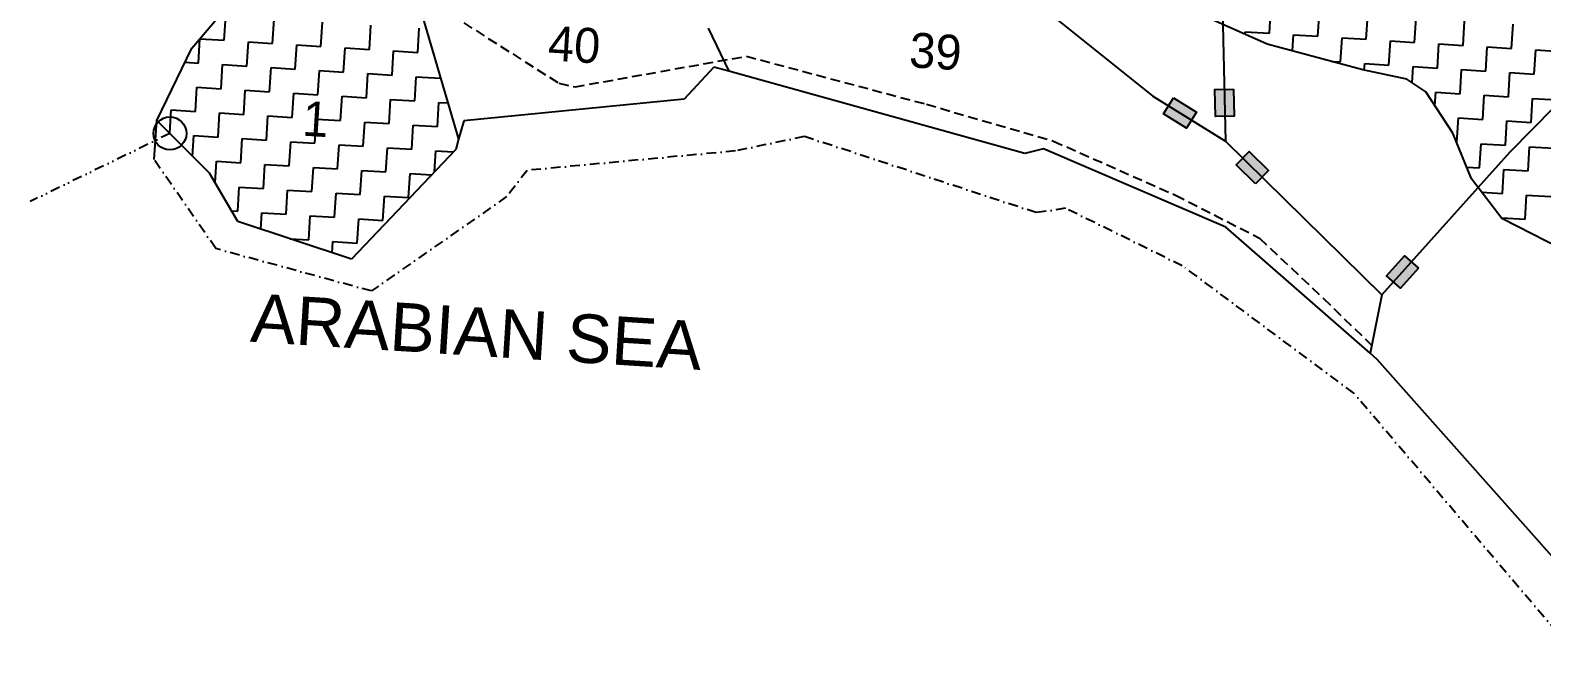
# Model space of a CAD drawing. Header units: metres. Extents: x 283327 to 285518, y 2014808 to 2017186.
# Drawn here: x 283327 to 284109, y 2015453 to 2015779 of the extents above; entities that cross this region are included whole.
import ezdxf
from ezdxf.enums import TextEntityAlignment as Align

# ---------------------------------------------------------------- set-up
doc = ezdxf.new("R2010")
doc.units = ezdxf.units.M
doc.header["$MEASUREMENT"] = 0
for name, pattern in [('DASHDOT', [1, 0.5, -0.25, 0, -0.25]), ('DASHED', [0.75, 0.5, -0.25]), ('DIVIDE', [1.25, 0.5, -0.25, 0, -0.25, 0, -0.25])]:
    doc.linetypes.add(name, pattern=pattern)
for name, color, linetype in [('LINE_FOOTPATH', 1, 'DASHED'), ('OFF', 1, 'Continuous'), ('POLY_HATCH', 12, 'Continuous'), ('POLY_PARCEL', 6, 'Continuous'), ('POLY_WATER', 4, 'Continuous'), ('TEXT_MAPOUT', 7, 'Continuous'), ('TEXT_PARCEL', 7, 'Continuous'), ('V_BOUND_LINE', 7, 'Continuous'), ('V_BOUND_STREAM_LINE', 7, 'DASHDOT'), ('V_DIVIDE_LINE', 7, 'DIVIDE')]:
    doc.layers.add(name, color=color, linetype=linetype)
doc.styles.get("Standard").update_dxf_attribs({"font": 'arial.ttf'})
doc.styles.add('TEXT_MAP', font='', dxfattribs={"height": 2.5})
doc.styles.get('TEXT_MAP').set_extended_font_data('Kruti Dev 050')

msp = doc.modelspace()

# ---------------------------------------------------------------- hatches: boundary and pattern name
for points in [[(283939.91, 2015734.77), (283949.56, 2015734.98), (283949.26, 2015748.93), (283939.61, 2015748.72)], [(283924.91, 2015728.78), (283930.01, 2015736.98), (283918.15, 2015744.34), (283913.06, 2015736.14)], [(283957.38, 2015716.6), (283950.62, 2015709.7), (283960.59, 2015699.93), (283967.35, 2015706.82)], [(284028.27, 2015652.36), (284035.46, 2015645.91), (284044.79, 2015656.29), (284037.6, 2015662.74)]]:
    msp.add_hatch(color=256).paths.add_polyline_path(points)

# ---------------------------------------------------------------- linework, layer by layer
for points in [[(283949.26, 2015748.93), (283949.56, 2015734.98), (283939.91, 2015734.77), (283939.61, 2015748.72)], [(283918.15, 2015744.34), (283930.01, 2015736.98), (283924.91, 2015728.78), (283913.06, 2015736.14)], [(283960.59, 2015699.93), (283950.62, 2015709.7), (283957.38, 2015716.6), (283967.35, 2015706.82)], [(284044.79, 2015656.29), (284035.46, 2015645.91), (284028.27, 2015652.36), (284037.6, 2015662.74)]]:
    msp.add_lwpolyline(points, close=True)
msp.add_circle((283399.36, 2015725.99), 8.54)
at = {"layer": 'LINE_FOOTPATH', "ltscale": 10}
for p, q in [((283544.95, 2015787.19), (283600.49, 2015751.91)), ((283608.81, 2015750.09), (283697.42, 2015765.92)), ((283697.42, 2015765.92), (283790.47, 2015741.07)), ((283600.49, 2015751.91), (283608.81, 2015750.09)), ((283790.47, 2015741.07), (283856.12, 2015722.02)), ((283856.12, 2015722.02), (283919.26, 2015694.05)), ((283919.26, 2015694.05), (283962.64, 2015671.86)), ((283962.64, 2015671.86), (283995.72, 2015640.59)), ((283995.72, 2015640.59), (284020.63, 2015616.44))]:
    msp.add_line(p, q, dxfattribs=at)
at = {"layer": 'OFF'}
msp.add_line((283391.24, 2015712.44), (283392.67, 2015732.71), dxfattribs=at)
at = {"layer": 'POLY_HATCH'}
for p, q in [((283526.89, 2015797.14), (283548.63, 2015723.1)), ((283410.73, 2015770.16), (283425.56, 2015787.53)), ((283966.66, 2015772.23), (283935.16, 2015786.13)), ((284016.09, 2015758.9), (283966.66, 2015772.23)), ((283392.67, 2015732.71), (283410.73, 2015770.16)), ((284038.8, 2015754.07), (284016.09, 2015758.9)), ((284048.61, 2015747.49), (284038.8, 2015754.07)), ((284062.6, 2015726.17), (284048.61, 2015747.49)), ((283399.36, 2015725.99), (283392.67, 2015732.71)), ((283419.75, 2015705.51), (283399.36, 2015725.99)), ((284072.19, 2015702.58), (284062.6, 2015726.17)), ((283547.1, 2015717.73), (283493.15, 2015660.97)), ((283548.63, 2015723.1), (283547.1, 2015717.73)), ((283434.52, 2015680.39), (283419.75, 2015705.51)), ((284087.94, 2015682), (284072.19, 2015702.58)), ((283493.15, 2015660.97), (283434.52, 2015680.39)), ((284127.56, 2015661.63), (284087.94, 2015682))]:
    msp.add_line(p, q, dxfattribs=at)
at = {"layer": 'POLY_HATCH', "linetype": 'Continuous'}
for p, q in [((283427.4, 2015774.14), (283428.19, 2015786.65)), ((283967.79, 2015777.83), (283968.57, 2015790.34)), ((283992.81, 2015776.25), (283993.6, 2015788.77)), ((284017.84, 2015774.68), (284018.62, 2015787.19)), ((283452.42, 2015772.56), (283453.21, 2015785.08)), ((283477.45, 2015770.99), (283478.24, 2015783.5)), ((283502.47, 2015769.42), (283503.26, 2015781.93)), ((283527.5, 2015767.84), (283528.28, 2015780.35)), ((284042.86, 2015773.1), (284043.65, 2015785.62)), ((284067.88, 2015771.53), (284068.67, 2015784.04)), ((284092.91, 2015769.96), (284093.7, 2015782.47)), ((283414.1, 2015762.41), (283414.89, 2015774.93)), ((283414.89, 2015774.93), (283427.4, 2015774.14)), ((283439.12, 2015760.84), (283439.91, 2015773.35)), ((283439.91, 2015773.35), (283452.42, 2015772.56)), ((283464.15, 2015759.27), (283464.94, 2015771.78)), ((283464.94, 2015771.78), (283477.45, 2015770.99)), ((283955.19, 2015777.29), (283955.27, 2015778.61)), ((283955.27, 2015778.61), (283967.79, 2015777.83)), ((283979.77, 2015768.7), (283980.3, 2015777.04)), ((283980.3, 2015777.04), (283992.81, 2015776.25)), ((284004.54, 2015762.95), (284005.32, 2015775.47)), ((284005.32, 2015775.47), (284017.84, 2015774.68)), ((284029.56, 2015761.38), (284030.35, 2015773.89)), ((284030.35, 2015773.89), (284042.86, 2015773.1)), ((284054.59, 2015759.81), (284055.37, 2015772.32)), ((284055.37, 2015772.32), (284067.88, 2015771.53)), ((283489.17, 2015757.69), (283489.96, 2015770.2)), ((283489.96, 2015770.2), (283502.47, 2015769.42)), ((283514.2, 2015756.12), (283514.98, 2015768.63)), ((283514.98, 2015768.63), (283527.5, 2015767.84)), ((284000.01, 2015763.24), (284004.54, 2015762.95)), ((284079.61, 2015758.23), (284080.4, 2015770.74)), ((284080.4, 2015770.74), (284092.91, 2015769.96)), ((284104.63, 2015756.66), (284105.42, 2015769.17)), ((284105.42, 2015769.17), (284117.93, 2015768.38)), ((283407.2, 2015762.85), (283414.1, 2015762.41)), ((283425.82, 2015749.11), (283426.61, 2015761.63)), ((283426.61, 2015761.63), (283439.12, 2015760.84)), ((283450.85, 2015747.54), (283451.64, 2015760.05)), ((283451.64, 2015760.05), (283464.15, 2015759.27)), ((283475.87, 2015745.97), (283476.66, 2015758.48)), ((283476.66, 2015758.48), (283489.17, 2015757.69)), ((283500.9, 2015744.39), (283501.69, 2015756.9)), ((283501.69, 2015756.9), (283514.2, 2015756.12)), ((283525.92, 2015742.82), (283526.71, 2015755.33)), ((283526.71, 2015755.33), (283539.22, 2015754.54)), ((284016.83, 2015758.74), (284017.05, 2015762.17)), ((284017.05, 2015762.17), (284029.56, 2015761.38)), ((284041.55, 2015752.22), (284042.07, 2015760.59)), ((284042.07, 2015760.59), (284054.59, 2015759.81)), ((284066.31, 2015746.51), (284067.1, 2015759.02)), ((284067.1, 2015759.02), (284079.61, 2015758.23)), ((284091.33, 2015744.93), (284092.12, 2015757.44)), ((284092.12, 2015757.44), (284104.63, 2015756.66)), ((283412.53, 2015737.39), (283413.31, 2015749.9)), ((283413.31, 2015749.9), (283425.82, 2015749.11)), ((283437.55, 2015735.82), (283438.34, 2015748.33)), ((283438.34, 2015748.33), (283450.85, 2015747.54)), ((283539.22, 2015754.54), (283539.25, 2015755.02)), ((283462.57, 2015734.24), (283463.36, 2015746.75)), ((283463.36, 2015746.75), (283475.87, 2015745.97)), ((283487.6, 2015732.67), (283488.39, 2015745.18)), ((283488.39, 2015745.18), (283500.9, 2015744.39)), ((283512.62, 2015731.09), (283513.41, 2015743.6)), ((283513.41, 2015743.6), (283525.92, 2015742.82)), ((283537.65, 2015729.52), (283538.43, 2015742.03)), ((283538.43, 2015742.03), (283543.16, 2015741.73)), ((284053.36, 2015740.26), (284053.8, 2015747.29)), ((284053.8, 2015747.29), (284066.31, 2015746.51)), ((284078.04, 2015733.21), (284078.82, 2015745.72)), ((284078.82, 2015745.72), (284091.33, 2015744.93)), ((284103.06, 2015731.63), (284103.85, 2015744.14)), ((284103.85, 2015744.14), (284116.36, 2015743.36)), ((283399.25, 2015726.1), (283400.01, 2015738.18)), ((283400.01, 2015738.18), (283412.53, 2015737.39)), ((283424.25, 2015724.09), (283425.04, 2015736.6)), ((283425.04, 2015736.6), (283437.55, 2015735.82)), ((283449.27, 2015722.52), (283450.06, 2015735.03)), ((283450.06, 2015735.03), (283462.57, 2015734.24)), ((283474.3, 2015720.94), (283475.09, 2015733.45)), ((283475.09, 2015733.45), (283487.6, 2015732.67)), ((283499.32, 2015719.37), (283500.11, 2015731.88)), ((283500.11, 2015731.88), (283512.62, 2015731.09)), ((284064.74, 2015721.48), (284065.52, 2015733.99)), ((284065.52, 2015733.99), (284078.04, 2015733.21)), ((284089.76, 2015719.91), (284090.55, 2015732.42)), ((284090.55, 2015732.42), (284103.06, 2015731.63)), ((283411.07, 2015714.23), (283411.74, 2015724.88)), ((283411.74, 2015724.88), (283424.25, 2015724.09)), ((283524.35, 2015717.79), (283525.14, 2015730.3)), ((283525.14, 2015730.3), (283537.65, 2015729.52)), ((283435.98, 2015710.79), (283436.76, 2015723.3)), ((283436.76, 2015723.3), (283449.27, 2015722.52)), ((283461, 2015709.22), (283461.79, 2015721.73)), ((283461.79, 2015721.73), (283474.3, 2015720.94)), ((283486.02, 2015707.64), (283486.81, 2015720.15)), ((283486.81, 2015720.15), (283499.32, 2015719.37)), ((283511.05, 2015706.07), (283511.84, 2015718.58)), ((283511.84, 2015718.58), (283524.35, 2015717.79)), ((283536.18, 2015706.25), (283536.86, 2015717.01)), ((283536.86, 2015717.01), (283545.87, 2015716.44)), ((284064.5, 2015721.5), (284064.74, 2015721.48)), ((284076.46, 2015708.18), (284077.25, 2015720.69)), ((284077.25, 2015720.69), (284089.76, 2015719.91)), ((284101.49, 2015706.61), (284102.27, 2015719.12)), ((284102.27, 2015719.12), (284114.78, 2015718.33)), ((283422.76, 2015700.39), (283423.46, 2015711.58)), ((283423.46, 2015711.58), (283435.98, 2015710.79)), ((283447.7, 2015697.49), (283448.49, 2015710)), ((283448.49, 2015710), (283461, 2015709.22)), ((283472.73, 2015695.92), (283473.51, 2015708.43)), ((283473.51, 2015708.43), (283486.02, 2015707.64)), ((284069.74, 2015708.6), (284076.46, 2015708.18)), ((283497.75, 2015694.34), (283498.54, 2015706.85)), ((283498.54, 2015706.85), (283511.05, 2015706.07)), ((283522.77, 2015692.77), (283523.56, 2015705.28)), ((283523.56, 2015705.28), (283534.6, 2015704.59)), ((284088.19, 2015694.88), (284088.97, 2015707.39)), ((284088.97, 2015707.39), (284101.49, 2015706.61)), ((283434.4, 2015685.77), (283435.19, 2015698.28)), ((283435.19, 2015698.28), (283447.7, 2015697.49)), ((283459.43, 2015684.19), (283460.21, 2015696.7)), ((283460.21, 2015696.7), (283472.73, 2015695.92)), ((283484.45, 2015682.62), (283485.24, 2015695.13)), ((283485.24, 2015695.13), (283497.75, 2015694.34)), ((283509.47, 2015681.04), (283510.26, 2015693.56)), ((283510.26, 2015693.56), (283522.77, 2015692.77)), ((284077.57, 2015695.55), (284088.19, 2015694.88)), ((284099.91, 2015681.58), (284100.7, 2015694.1)), ((284100.7, 2015694.1), (284113.21, 2015693.31)), ((283431.24, 2015685.96), (283434.4, 2015685.77)), ((283446.38, 2015676.46), (283446.91, 2015684.98)), ((283446.91, 2015684.98), (283459.43, 2015684.19)), ((283471.15, 2015670.89), (283471.94, 2015683.4)), ((283471.94, 2015683.4), (283484.45, 2015682.62)), ((283496.18, 2015669.32), (283496.96, 2015681.83)), ((283496.96, 2015681.83), (283509.47, 2015681.04)), ((284087.67, 2015682.35), (284099.91, 2015681.58)), ((283461.31, 2015671.51), (283471.15, 2015670.89)), ((283483.29, 2015664.23), (283483.66, 2015670.11)), ((283483.66, 2015670.11), (283496.18, 2015669.32))]:
    msp.add_line(p, q, dxfattribs=at)
at = {"layer": 'POLY_PARCEL'}
for p, q in [((284092.29, 2015716.39), (284261.14, 2015888.78)), ((283941.84, 2015869.43), (283945.01, 2015721.97)), ((283800.77, 2015830.81), (283907.57, 2015745.24)), ((283526.89, 2015797.14), (283548.63, 2015723.1)), ((283677.6, 2015780.35), (283688.24, 2015758.21)), ((283907.57, 2015745.24), (283945.01, 2015721.97)), ((283945.01, 2015721.97), (284025.96, 2015642.56)), ((284025.96, 2015642.56), (284092.29, 2015716.39)), ((284025.96, 2015642.56), (284019.78, 2015612.3))]:
    msp.add_line(p, q, dxfattribs=at)
at = {"layer": 'POLY_WATER'}
for p, q in [((283680.63, 2015760.33), (283665.19, 2015743.65)), ((283688.24, 2015758.21), (283680.63, 2015760.33)), ((283841.38, 2015715.56), (283688.24, 2015758.21)), ((283665.19, 2015743.65), (283551.3, 2015732.51)), ((283551.3, 2015732.51), (283548.63, 2015723.1)), ((283419.75, 2015705.51), (283399.36, 2015725.99)), ((283547.1, 2015717.73), (283493.15, 2015660.97)), ((283548.63, 2015723.1), (283547.1, 2015717.73)), ((283851.04, 2015718.01), (283841.38, 2015715.56)), ((283945.32, 2015677.43), (283851.04, 2015718.01)), ((283434.52, 2015680.39), (283419.75, 2015705.51)), ((283493.15, 2015660.97), (283434.52, 2015680.39)), ((284019.78, 2015612.3), (283945.32, 2015677.43)), ((284023.45, 2015609.08), (284019.78, 2015612.3)), ((284136.78, 2015481.29), (284023.45, 2015609.08))]:
    msp.add_line(p, q, dxfattribs=at)
at = {"layer": 'V_BOUND_LINE'}
for p, q in [((283410.73, 2015770.16), (283425.56, 2015787.53)), ((283392.67, 2015732.71), (283410.73, 2015770.16)), ((283399.36, 2015725.99), (283392.67, 2015732.71))]:
    msp.add_line(p, q, dxfattribs=at)
at = {"layer": 'V_BOUND_STREAM_LINE', "ltscale": 10}
for p, q in [((283727.27, 2015724.47), (283691.75, 2015716.98)), ((283847.23, 2015685.01), (283727.27, 2015724.47)), ((283691.75, 2015716.98), (283584.03, 2015706.89)), ((283423.13, 2015666.42), (283391.24, 2015712.44)), ((283584.03, 2015706.89), (283573.44, 2015693.29)), ((283573.44, 2015693.29), (283503.52, 2015644.5)), ((283862.31, 2015687.31), (283847.23, 2015685.01)), ((283922.74, 2015657.56), (283862.31, 2015687.31)), ((283503.52, 2015644.5), (283423.13, 2015666.42)), ((284011.4, 2015591.66), (283922.74, 2015657.56)), ((284129.44, 2015452.73), (284011.4, 2015591.66))]:
    msp.add_line(p, q, dxfattribs=at)
at = {"layer": 'V_DIVIDE_LINE', "ltscale": 10}
msp.add_line((283399.36, 2015725.99), (283327.14, 2015690.83), dxfattribs=at)

# ---------------------------------------------------------------- texts
at = {"layer": 'TEXT_MAPOUT'}
msp.add_text('ARABIAN SEA', height=25.0739, rotation=356.4002, dxfattribs=at).set_placement((283440.53, 2015618.3))
at = {"layer": 'TEXT_PARCEL', "style": 'TEXT_MAP'}
for s, height, p in [('40', 18.053, (283608.4, 2015771.97)), ('39', 18.053, (283795.18, 2015768.46)), ('1', 18.05, (283474.73, 2015733.47))]:
    msp.add_text(s, height=height, rotation=356.4002, dxfattribs=at).set_placement(p, align=Align.MIDDLE)

doc.saveas('drawing.dxf')
